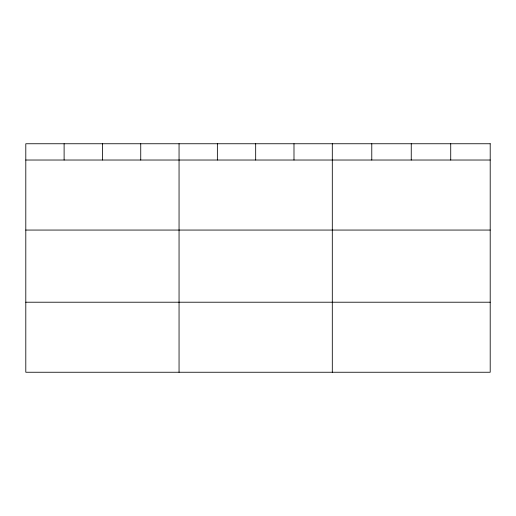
<?xml version="1.0" encoding="UTF-8"?>
<svg xmlns="http://www.w3.org/2000/svg" width="516" height="516" viewBox="0 0 516 516"><rect width="100%" height="100%" fill="white"/><g stroke="black" fill="none" stroke-linecap="round" stroke-linejoin="round"><path stroke-width="0.77" d="M25.8 160.024L490.2 160.024M25.8 230.059L490.2 230.059M25.8 302.215L490.2 302.215M450.726 143.751L450.726 160.024M411.252 143.751L411.252 160.024M371.778 143.751L371.778 160.024M332.304 143.751L332.304 372.249M293.991 143.751L293.991 160.024M255.678 143.751L255.678 160.024M217.365 143.751L217.365 160.024M179.052 143.751L179.052 372.249M140.739 143.751L140.739 160.024M102.426 143.751L102.426 160.024M64.113 143.751L64.113 160.024M490.2 143.751L25.8 143.751L25.8 372.249L490.2 372.249L490.2 143.751"/></g></svg>
